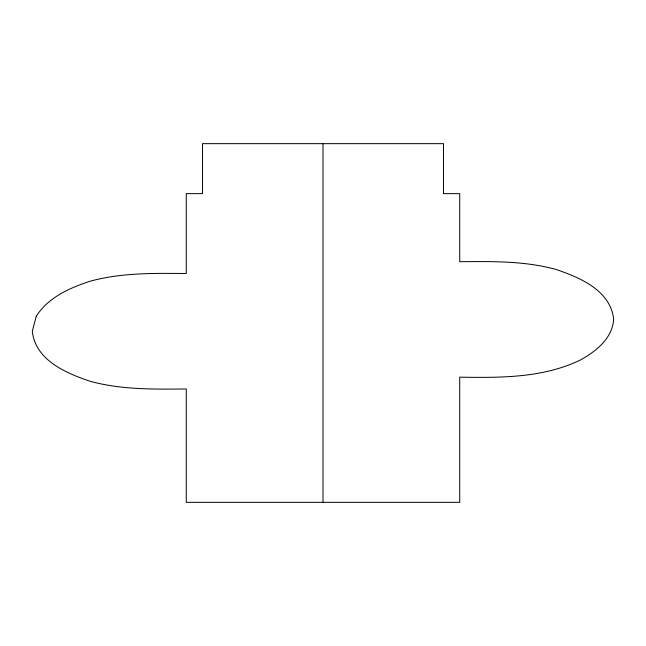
<?xml version="1.0" encoding="UTF-8"?>
<svg xmlns="http://www.w3.org/2000/svg" width="646" height="646" viewBox="0 0 646 646"><rect width="100%" height="100%" fill="white"/><g stroke="black" fill="none" stroke-linecap="round" stroke-linejoin="round"><path stroke-width="0.97" d="M323 143.662L323 502.338M36.233 316.298L32.3 331.245C35.409 360.202 65.892 373.081 90.036 381.245C121.383 389.861 154.047 389.239 186.266 388.981L186.266 502.338L459.734 502.338L459.734 377.175C500.246 377.789 542.478 378.112 579.882 360.266C595.782 351.553 612.117 338.924 613.7 319.439C610.591 290.482 580.108 277.594 555.964 269.439C524.617 260.822 491.953 261.436 459.734 261.703L459.734 193.639L443.479 193.639L443.479 143.662L202.521 143.662L202.521 193.639L186.266 193.639L186.266 273.508C154.047 273.242 121.383 272.62 90.036 281.244C69.469 287.995 48.305 297.354 36.233 316.298"/></g></svg>
